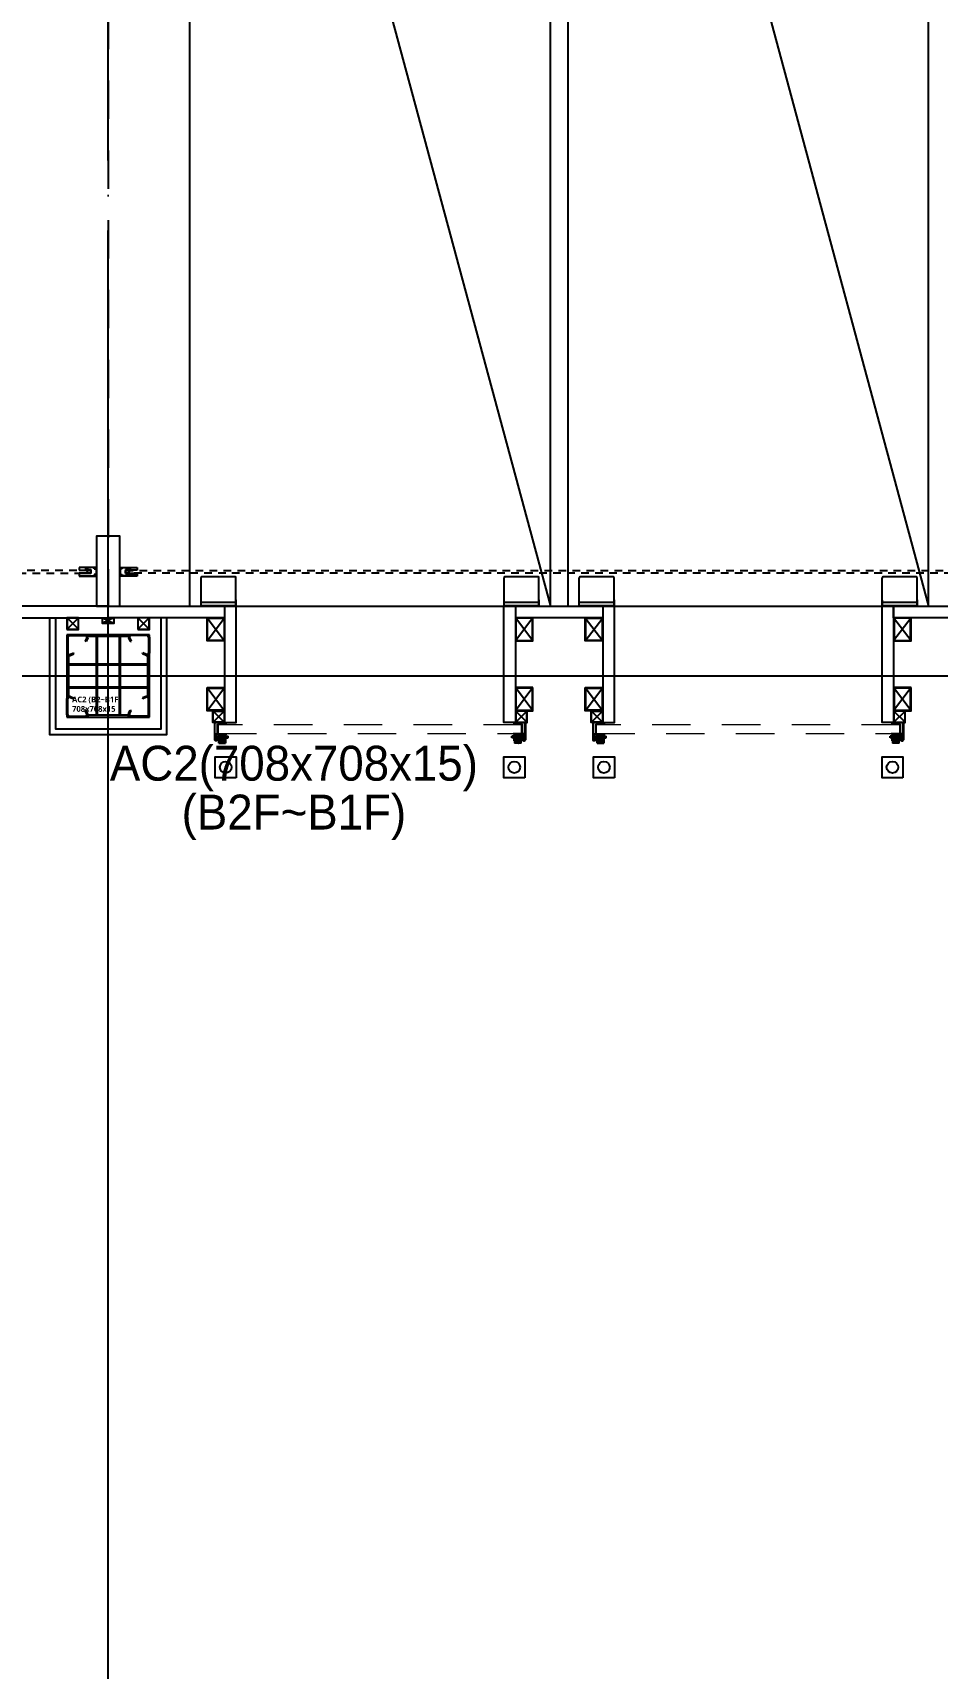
# Model space of a CAD drawing. Header units: millimetres. Extents: x -47382 to 204618, y -51045 to 127155.
# Drawn here: x 57352 to 65125, y 42839 to 56900 of the extents above; entities that cross this region are included whole.
import ezdxf
from ezdxf.enums import TextEntityAlignment as Align

# ---------------------------------------------------------------- set-up
doc = ezdxf.new("R2010")
doc.units = ezdxf.units.MM
doc.header["$LTSCALE"] = 300
doc.header["$MEASUREMENT"] = 0
doc.linetypes.add('CEN', pattern=[62, 60, -1, 0, -1])
doc.linetypes.add('HID', pattern=[2, 1.1, -0.9])
doc.layers.get('0').update_dxf_attribs({"linetype": 'CONTINUOUS'})
doc.layers.get('Defpoints').update_dxf_attribs({"color": 153, "linetype": 'CONTINUOUS'})
for name, color, linetype in [('A-FLOR-GW', 6, 'CONTINUOUS'), ('A-FLOR-STUD', 9, 'CONTINUOUS'), ('A-ST-AXIS-CEN', 252, 'CEN'), ('A-ST-COL', 2, 'CONTINUOUS'), ('A-볼라드', 8, 'CONTINUOUS'), ('AA-CJ', 4, 'HID'), ('AA-PARK-CAR4(B)', 5, 'CONTINUOUS'), ('Bound', 9, 'CONTINUOUS'), ('OVERHEAD DOOR - 1', 4, 'HID'), ('XREF-PLAN$0$A-STEEL', 7, 'CONTINUOUS'), ('갈바륨 V-115', 141, 'CONTINUOUS'), ('방화셔터', 11, 'HID'), ('저온단열', 160, 'CONTINUOUS'), ('충돌방지대 OUT', 8, 'CONTINUOUS')]:
    doc.layers.add(name, color=color, linetype=linetype)
doc.layers.add('Defpoint', color=161, linetype='CONTINUOUS', plot=False)
doc.styles.add('SH_대대리576', font='NanumGothicBold.ttf')
doc.styles.add('돋움', font='')
doc.styles.get('돋움').set_extended_font_data('Dotum')

# ---------------------------------------------------------------- blocks, each defined once
blk = doc.blocks.new('A$C5CEC2CC2')
at = {"layer": 'A-FLOR-GW', "elevation": -103000}
blk.add_lwpolyline([(11000, 1706), (10000, 1706), (10000, 1606), (11000, 1606)], dxfattribs=at)
blk = doc.blocks.new('A$C80a19149')
at = {"layer": 'A-FLOR-STUD'}
for p, q in [((2, 98), (48, 2)), ((2, 2), (48, 98))]:
    blk.add_line(p, q, dxfattribs=at)
for points in [[(0, 100), (50, 100), (50, 0), (0, 0)], [(2, 98), (48, 98), (48, 2), (2, 2)]]:
    blk.add_lwpolyline(points, close=True, dxfattribs=at)
blk = doc.blocks.new('XREF-PLAN$0$각-100X100')
at = {"layer": 'XREF-PLAN$0$A-STEEL', "color": 1}
for p, q in [((-47.7, -47.7), (47.7, 47.7)), ((-47.7, 47.7), (47.7, -47.7))]:
    blk.add_line(p, q, dxfattribs=at)
at = {"layer": 'XREF-PLAN$0$A-STEEL'}
blk.add_lwpolyline([(-50, -50), (50, -50), (50, 50), (-50, 50)], close=True, dxfattribs=at)
at = {"layer": 'XREF-PLAN$0$A-STEEL', "color": 8}
blk.add_lwpolyline([(-47.7, -47.7), (47.7, -47.7), (47.7, 47.7), (-47.7, 47.7)], close=True, dxfattribs=at)
blk = doc.blocks.new('_P대형')
at = {"layer": 'AA-PARK-CAR4(B)'}
blk.add_line((-150, -1500), (-3250, -13000), dxfattribs=at)
blk.add_lwpolyline([(-150, -1500), (-150, -13000), (-3250, -13000), (-3250, -1500)], close=True, dxfattribs=at)
blk = doc.blocks.new('b1')
at = {"layer": 'A-볼라드'}
blk.add_lwpolyline([(0, 180), (180, 180), (180, 0), (0, 0), (0, 180)], dxfattribs=at)
blk.add_circle((90, 90), 50, dxfattribs=at)
blk = doc.blocks.new('각-100X100')
at = {"layer": 'A-FLOR-STUD'}
for p, q in [((-47.7, -47.7), (47.7, 47.7)), ((-47.7, 47.7), (47.7, -47.7))]:
    blk.add_line(p, q, dxfattribs=at)
for points in [[(-50, -50), (50, -50), (50, 50), (-50, 50)], [(-47.7, -47.7), (47.7, -47.7), (47.7, 47.7), (-47.7, 47.7)]]:
    blk.add_lwpolyline(points, close=True, dxfattribs=at)
blk = doc.blocks.new('각-150X200')
at = {"layer": 'A-FLOR-STUD'}
for p, q in [((75, 100), (-75, -100)), ((75, -100), (-75, 100))]:
    blk.add_line(p, q, dxfattribs=at)
for points in [[(75, 100), (-75, 100), (-75, -100), (75, -100)], [(70.5, 95.5), (-70.5, 95.5), (-70.5, -95.5), (70.5, -95.5)]]:
    blk.add_lwpolyline(points, close=True, dxfattribs=at)
blk = doc.blocks.new('A$C53E97F43')
at = {"layer": '방화셔터'}
for p, q in [((0, 64), (0, 65)), ((0, 64), (0, 65)), ((0, 11), (0, 10)), ((0, 11), (0, 10)), ((20, 62), (20, 64)), ((20, 13), (20, 11)), ((79, 20), (82, 20)), ((79, 20), (80, 18)), ((80, 18), (79, 18)), ((79, 18), (80, 16)), ((80, 16), (79, 16)), ((79, 16), (80, 14)), ((80, 14), (79, 14)), ((79, 14), (80, 12)), ((80, 12), (79, 12)), ((79, 12), (80, 10)), ((89, 10), (80, 10)), ((82, 12), (82, 18)), ((82, 18), (87, 18)), ((87, 12), (82, 12)), ((87, 12), (87, 18)), ((88, 20), (90, 20)), ((90, 20), (89, 18)), ((89, 18), (90, 18)), ((90, 18), (89, 16)), ((89, 16), (90, 16)), ((90, 16), (89, 14)), ((89, 14), (90, 14)), ((90, 14), (89, 12)), ((89, 12), (90, 12)), ((90, 12), (89, 10))]:
    blk.add_line(p, q, dxfattribs=at)
for points in [[(0, 10), (10, 10), (10, 0), (150, 0), (150, 25), (90, 25), (90, 10), (80, 10), (80, 20), (50, 20), (50, 50), (150, 50), (150, 75), (10, 75), (10, 65), (0, 65)], [(0, 11), (11, 11), (11, 2), (148, 2), (148, 24), (91, 24), (91, 9), (78, 9), (78, 19), (48, 19), (48, 52), (148, 52), (148, 74), (11, 74), (11, 64), (0, 64)], [(20, 11), (20, 11), (0, 11), (0, 64), (20, 64)], [(20, 13), (2, 13), (2, 62), (20, 62)]]:
    blk.add_lwpolyline(points, dxfattribs=at)
for centre, radius, start, end in [((75, 41), 2, 39.9712, 180), ((74, 41), 0.5, 180, 0), ((75, 41), 1, 49.239, 180), ((48, 21), 35.2, 358.1243, 36.6903), ((47, 16), 40, 5.838, 42.0129), ((82, 20), 0.5, 180, 0), ((87, 20), 0.5, 180, 0)]:
    blk.add_arc(centre, radius, start, end, dxfattribs=at)
blk = doc.blocks.new('저온1 방셔터')
at = {"layer": '방화셔터', "linetype": 'HID', "ltscale": 0.2}
for p, q in [((10550, 12, 103000), (-150, 12)), ((10550, -13, 103000), (10550, 12, 103000)), ((-150, -13), (10550, -13, 103000))]:
    blk.add_line(p, q, dxfattribs=at)
at = {"layer": '방화셔터', "rotation": 180}
blk.add_blockref('A$C53E97F43', (10600, 38, 103000), dxfattribs=at)
blk = doc.blocks.new('AC2 (b2~b1f)')
for points in [[(199, 728), (549, 728), (549, 713), (199, 713)], [(20, 549), (20, 199), (35, 199), (35, 549)], [(728, 199), (728, 549), (713, 549), (713, 199)], [(199, 20), (549, 20), (549, 35), (199, 35)]]:
    blk.add_hatch(color=9).paths.add_polyline_path(points)
for p, q in [((270, 713), (270, 35)), ((279, 713), (279, 35)), ((469, 713), (469, 35)), ((478, 713), (478, 35)), ((35, 478), (713, 478)), ((35, 469), (713, 469)), ((35, 279), (713, 279)), ((35, 270), (713, 270))]:
    blk.add_line(p, q)
at = {"color": 8, "linetype": 'Continuous'}
for points in [[(199, 728), (549, 728), (549, 713), (199, 713)], [(20, 549), (20, 199), (35, 199), (35, 549)], [(728, 199), (728, 549), (713, 549), (713, 199)], [(199, 20), (549, 20), (549, 35), (199, 35)]]:
    blk.add_lwpolyline(points, close=True, dxfattribs=at)
at = {"layer": 'A-ST-COL'}
for p, q in [((20, 708), (20, 569)), ((28, 708), (28, 569)), ((40, 728), (179, 728)), ((40, 720), (179, 720)), ((190, 704), (177, 673)), ((558, 704), (571, 673)), ((708, 728), (569, 728)), ((708, 720), (569, 720)), ((720, 708), (720, 569)), ((728, 708), (728, 569)), ((44, 558), (75, 571)), ((47, 550), (78, 563)), ((78, 563), (75, 571)), ((185, 670), (177, 673)), ((198, 701), (185, 670)), ((550, 701), (563, 670)), ((563, 670), (571, 673)), ((670, 563), (673, 571)), ((701, 550), (670, 563)), ((704, 558), (673, 571)), ((20, 40), (20, 179)), ((28, 40), (28, 179)), ((44, 190), (75, 177)), ((47, 198), (78, 185)), ((78, 185), (75, 177)), ((701, 198), (670, 185)), ((670, 185), (673, 177)), ((704, 190), (673, 177)), ((720, 40), (720, 179)), ((728, 40), (728, 179)), ((40, 28), (179, 28)), ((40, 20), (179, 20)), ((185, 78), (177, 75)), ((190, 44), (177, 75)), ((198, 47), (185, 78)), ((550, 47), (563, 78)), ((558, 44), (571, 75)), ((563, 78), (571, 75)), ((708, 28), (569, 28)), ((708, 20), (569, 20))]:
    blk.add_line(p, q, dxfattribs=at)
for centre, radius, start, end in [((40, 708), 20, 90, 180), ((40, 708), 12, 90, 180), ((179, 708), 20, 340, 90), ((179, 708), 12, 340, 90), ((569, 708), 20, 90, 200), ((569, 708), 12, 90, 200), ((708, 708), 20, 0, 90), ((708, 708), 12, 0, 90), ((40, 569), 20, 180, 290), ((40, 569), 12, 180, 290), ((708, 569), 20, 250, 0), ((708, 569), 12, 250, 0), ((40, 179), 20, 70, 180), ((40, 179), 12, 70, 180), ((708, 179), 20, 0, 110), ((708, 179), 12, 0, 110), ((40, 40), 20, 180, 270), ((40, 40), 12, 180, 270), ((179, 40), 20, 270, 20), ((179, 40), 12, 270, 20), ((569, 40), 20, 160, 270), ((569, 40), 12, 160, 270), ((708, 40), 20, 270, 0), ((708, 40), 12, 270, 0)]:
    blk.add_arc(centre, radius, start, end, dxfattribs=at)
at = {"layer": 'Bound', "color": 9, "linetype": 'Continuous'}
for p, q in [((728, 728), (20, 728)), ((20, 728), (20, 20)), ((728, 20), (728, 728)), ((20, 20), (728, 20))]:
    blk.add_line(p, q, dxfattribs=at)
at = {"layer": 'Defpoint'}
for p, q in [((374, 0), (374, 748)), ((0, 374), (748, 374))]:
    blk.add_line(p, q, dxfattribs=at)
at = {"layer": 'Defpoint', "linetype": 'Continuous', "style": 'SH_대대리576'}
for s, p in [('AC2 (B2~B1F)', (64, 171)), ('708x708x15', (64, 90))]:
    blk.add_text(s, height=50, dxfattribs=at).set_placement(p, align=Align.MIDDLE_LEFT)
blk = doc.blocks.new('ACT 지하2층구조평면도')
blk.add_blockref('AC2 (b2~b1f)', (105008, 102042))

msp = doc.modelspace()

# ---------------------------------------------------------------- linework, layer by layer
at = {"layer": 'A-FLOR-GW'}
for points in [[(57900, 51971), (58100, 51971), (58100, 52571), (57900, 52571)], [(59000, 50971), (59100, 50971), (59100, 51971), (59000, 51971)], [(61500, 50971), (61400, 50971), (61400, 51971), (61500, 51971)], [(62250, 50971), (62350, 50971), (62350, 51971), (62250, 51971)], [(64750, 50971), (64650, 50971), (64650, 51971), (64750, 51971)]]:
    msp.add_lwpolyline(points, close=True, dxfattribs=at)
for points in [[(58000, 51971), (59000, 51971), (59000, 51871), (58000, 51871)], [(61500, 51971), (62250, 51971), (62250, 51871), (61500, 51871)], [(65500, 51871), (64750, 51871), (64750, 51971), (65500, 51971)]]:
    msp.add_lwpolyline(points, dxfattribs=at)
at = {"layer": 'A-FLOR-STUD'}
for p, q in [((58917, 50822), (58917, 50907)), ((58940, 50872), (58940, 50955)), ((58940, 50955), (59021, 50955)), ((58944, 50875), (58944, 50951)), ((58945, 50875), (58945, 50951)), ((59021, 50955), (59021, 50951)), ((61560, 50955), (61479, 50955)), ((61479, 50955), (61479, 50951)), ((61555, 50875), (61555, 50951)), ((61556, 50875), (61556, 50951)), ((61560, 50872), (61560, 50955)), ((61583, 50822), (61583, 50907)), ((62167, 50822), (62167, 50907)), ((62190, 50872), (62190, 50955)), ((62190, 50955), (62271, 50955)), ((62194, 50875), (62194, 50951)), ((62195, 50875), (62195, 50951)), ((62271, 50955), (62271, 50951)), ((64810, 50955), (64729, 50955)), ((64729, 50955), (64729, 50951)), ((64805, 50875), (64805, 50951)), ((64806, 50875), (64806, 50951)), ((64810, 50872), (64810, 50955)), ((64833, 50822), (64833, 50907)), ((58922, 50822), (58922, 50864)), ((58932, 50822), (58932, 50864)), ((58932, 50853), (58945, 50853)), ((58932, 50838), (58945, 50838)), ((58940, 50872), (59021, 50872)), ((58945, 50853), (59015, 50853)), ((58945, 50838), (59015, 50838)), ((58945, 50836), (59015, 50836)), ((58956, 50836), (58949, 50836)), ((58949, 50813), (58949, 50835)), ((58949, 50813), (58961, 50813)), ((58949, 50813), (58949, 50812)), ((58949, 50812), (58961, 50812)), ((58952, 50855), (58952, 50870)), ((58952, 50792), (58952, 50812)), ((58952, 50792), (59009, 50792)), ((58966, 50858), (58960, 50858)), ((58960, 50858), (58960, 50855)), ((58960, 50812), (58960, 50802)), ((58966, 50802), (58960, 50802)), ((58966, 50858), (58961, 50858)), ((58961, 50858), (58961, 50855)), ((58961, 50825), (58961, 50812)), ((58961, 50825), (58961, 50812)), ((58961, 50812), (58961, 50802)), ((58961, 50802), (58966, 50802)), ((58965, 50825), (58965, 50812)), ((58965, 50825), (58965, 50812)), ((58965, 50813), (58975, 50813)), ((58965, 50812), (58975, 50812)), ((58966, 50858), (58966, 50855)), ((58966, 50858), (58966, 50855)), ((58966, 50812), (58966, 50802)), ((58966, 50812), (58966, 50802)), ((58975, 50812), (58975, 50820)), ((58975, 50819), (58975, 50793)), ((58976, 50792), (58984, 50792)), ((58985, 50819), (58985, 50793)), ((58986, 50812), (58986, 50820)), ((58986, 50813), (58995, 50813)), ((58986, 50812), (58995, 50812)), ((59000, 50858), (58994, 50858)), ((58994, 50858), (58994, 50855)), ((58994, 50812), (58994, 50802)), ((59000, 50802), (58994, 50802)), ((59000, 50858), (58995, 50858)), ((58995, 50858), (58995, 50855)), ((58995, 50825), (58995, 50812)), ((58995, 50825), (58995, 50812)), ((58995, 50812), (58995, 50802)), ((58995, 50802), (59000, 50802)), ((58999, 50825), (58999, 50812)), ((58999, 50825), (58999, 50812)), ((58999, 50813), (59012, 50813)), ((58999, 50812), (59012, 50812)), ((59000, 50858), (59000, 50855)), ((59000, 50858), (59000, 50855)), ((59000, 50812), (59000, 50802)), ((59000, 50812), (59000, 50802)), ((59005, 50836), (59011, 50836)), ((59009, 50870), (59009, 50855)), ((59009, 50812), (59009, 50792)), ((59012, 50813), (59012, 50835)), ((59012, 50813), (59012, 50812)), ((59015, 50853), (59031, 50853)), ((59015, 50838), (59031, 50838)), ((59021, 50872), (59021, 50875)), ((59031, 50838), (59031, 50853)), ((61469, 50838), (61469, 50853)), ((61485, 50853), (61469, 50853)), ((61485, 50838), (61469, 50838)), ((61479, 50872), (61479, 50875)), ((61560, 50872), (61479, 50872)), ((61555, 50853), (61485, 50853)), ((61555, 50838), (61485, 50838)), ((61555, 50836), (61485, 50836)), ((61488, 50813), (61488, 50835)), ((61501, 50813), (61488, 50813)), ((61488, 50813), (61488, 50812)), ((61501, 50812), (61488, 50812)), ((61495, 50836), (61489, 50836)), ((61491, 50870), (61491, 50855)), ((61491, 50812), (61491, 50792)), ((61548, 50792), (61491, 50792)), ((61500, 50858), (61506, 50858)), ((61500, 50858), (61505, 50858)), ((61500, 50858), (61500, 50855)), ((61500, 50858), (61500, 50855)), ((61500, 50812), (61500, 50802)), ((61500, 50812), (61500, 50802)), ((61505, 50802), (61500, 50802)), ((61500, 50802), (61506, 50802)), ((61501, 50825), (61501, 50812)), ((61501, 50825), (61501, 50812)), ((61505, 50858), (61505, 50855)), ((61505, 50825), (61505, 50812)), ((61505, 50825), (61505, 50812)), ((61514, 50813), (61505, 50813)), ((61505, 50812), (61505, 50802)), ((61514, 50812), (61505, 50812)), ((61506, 50858), (61506, 50855)), ((61506, 50812), (61506, 50802)), ((61514, 50812), (61514, 50820)), ((61515, 50819), (61515, 50793)), ((61524, 50792), (61516, 50792)), ((61525, 50812), (61525, 50820)), ((61525, 50819), (61525, 50793)), ((61535, 50813), (61525, 50813)), ((61535, 50812), (61525, 50812)), ((61534, 50858), (61540, 50858)), ((61534, 50858), (61539, 50858)), ((61534, 50858), (61534, 50855)), ((61534, 50858), (61534, 50855)), ((61534, 50812), (61534, 50802)), ((61534, 50812), (61534, 50802)), ((61539, 50802), (61534, 50802)), ((61534, 50802), (61540, 50802)), ((61535, 50825), (61535, 50812)), ((61535, 50825), (61535, 50812)), ((61539, 50858), (61539, 50855)), ((61539, 50825), (61539, 50812)), ((61539, 50825), (61539, 50812)), ((61551, 50813), (61539, 50813)), ((61551, 50812), (61539, 50812)), ((61539, 50812), (61539, 50802)), ((61540, 50858), (61540, 50855)), ((61540, 50812), (61540, 50802)), ((61544, 50836), (61551, 50836)), ((61548, 50855), (61548, 50870)), ((61548, 50792), (61548, 50812)), ((61551, 50813), (61551, 50835)), ((61551, 50813), (61551, 50812)), ((61568, 50853), (61555, 50853)), ((61568, 50838), (61555, 50838)), ((61568, 50822), (61568, 50864)), ((61578, 50822), (61578, 50864)), ((62172, 50822), (62172, 50864)), ((62182, 50822), (62182, 50864)), ((62182, 50853), (62195, 50853)), ((62182, 50838), (62195, 50838)), ((62190, 50872), (62271, 50872)), ((62195, 50853), (62265, 50853)), ((62195, 50838), (62265, 50838)), ((62195, 50836), (62265, 50836)), ((62206, 50836), (62199, 50836)), ((62199, 50813), (62199, 50835)), ((62199, 50813), (62211, 50813)), ((62199, 50813), (62199, 50812)), ((62199, 50812), (62211, 50812)), ((62202, 50855), (62202, 50870)), ((62202, 50792), (62202, 50812)), ((62202, 50792), (62259, 50792)), ((62216, 50858), (62210, 50858)), ((62210, 50858), (62210, 50855)), ((62210, 50812), (62210, 50802)), ((62216, 50802), (62210, 50802)), ((62216, 50858), (62211, 50858)), ((62211, 50858), (62211, 50855)), ((62211, 50825), (62211, 50812)), ((62211, 50825), (62211, 50812)), ((62211, 50812), (62211, 50802)), ((62211, 50802), (62216, 50802)), ((62215, 50825), (62215, 50812)), ((62215, 50825), (62215, 50812)), ((62215, 50813), (62225, 50813)), ((62215, 50812), (62225, 50812)), ((62216, 50858), (62216, 50855)), ((62216, 50858), (62216, 50855)), ((62216, 50812), (62216, 50802)), ((62216, 50812), (62216, 50802)), ((62225, 50812), (62225, 50820)), ((62225, 50819), (62225, 50793)), ((62226, 50792), (62234, 50792)), ((62235, 50819), (62235, 50793)), ((62236, 50812), (62236, 50820)), ((62236, 50813), (62245, 50813)), ((62236, 50812), (62245, 50812)), ((62250, 50858), (62244, 50858)), ((62244, 50858), (62244, 50855)), ((62244, 50812), (62244, 50802)), ((62250, 50802), (62244, 50802)), ((62250, 50858), (62245, 50858)), ((62245, 50858), (62245, 50855)), ((62245, 50825), (62245, 50812)), ((62245, 50825), (62245, 50812)), ((62245, 50812), (62245, 50802)), ((62245, 50802), (62250, 50802)), ((62249, 50825), (62249, 50812)), ((62249, 50825), (62249, 50812)), ((62249, 50813), (62262, 50813)), ((62249, 50812), (62262, 50812)), ((62250, 50858), (62250, 50855)), ((62250, 50858), (62250, 50855)), ((62250, 50812), (62250, 50802)), ((62250, 50812), (62250, 50802)), ((62255, 50836), (62261, 50836)), ((62259, 50870), (62259, 50855)), ((62259, 50812), (62259, 50792)), ((62262, 50813), (62262, 50835)), ((62262, 50813), (62262, 50812)), ((62265, 50853), (62281, 50853)), ((62265, 50838), (62281, 50838)), ((62271, 50872), (62271, 50875)), ((62281, 50838), (62281, 50853)), ((64719, 50838), (64719, 50853)), ((64735, 50853), (64719, 50853)), ((64735, 50838), (64719, 50838)), ((64729, 50872), (64729, 50875)), ((64810, 50872), (64729, 50872)), ((64805, 50853), (64735, 50853)), ((64805, 50838), (64735, 50838)), ((64805, 50836), (64735, 50836)), ((64738, 50813), (64738, 50835)), ((64751, 50813), (64738, 50813)), ((64738, 50813), (64738, 50812)), ((64751, 50812), (64738, 50812)), ((64745, 50836), (64739, 50836)), ((64741, 50870), (64741, 50855)), ((64741, 50812), (64741, 50792)), ((64798, 50792), (64741, 50792)), ((64750, 50858), (64756, 50858)), ((64750, 50858), (64755, 50858)), ((64750, 50858), (64750, 50855)), ((64750, 50858), (64750, 50855)), ((64750, 50812), (64750, 50802)), ((64750, 50812), (64750, 50802)), ((64755, 50802), (64750, 50802)), ((64750, 50802), (64756, 50802)), ((64751, 50825), (64751, 50812)), ((64751, 50825), (64751, 50812)), ((64755, 50858), (64755, 50855)), ((64755, 50825), (64755, 50812)), ((64755, 50825), (64755, 50812)), ((64764, 50813), (64755, 50813)), ((64755, 50812), (64755, 50802)), ((64764, 50812), (64755, 50812)), ((64756, 50858), (64756, 50855)), ((64756, 50812), (64756, 50802)), ((64764, 50812), (64764, 50820)), ((64765, 50819), (64765, 50793)), ((64774, 50792), (64766, 50792)), ((64775, 50812), (64775, 50820)), ((64775, 50819), (64775, 50793)), ((64785, 50813), (64775, 50813)), ((64785, 50812), (64775, 50812)), ((64784, 50858), (64790, 50858)), ((64784, 50858), (64789, 50858)), ((64784, 50858), (64784, 50855)), ((64784, 50858), (64784, 50855)), ((64784, 50812), (64784, 50802)), ((64784, 50812), (64784, 50802)), ((64789, 50802), (64784, 50802)), ((64784, 50802), (64790, 50802)), ((64785, 50825), (64785, 50812)), ((64785, 50825), (64785, 50812)), ((64789, 50858), (64789, 50855)), ((64789, 50825), (64789, 50812)), ((64789, 50825), (64789, 50812)), ((64801, 50813), (64789, 50813)), ((64801, 50812), (64789, 50812)), ((64789, 50812), (64789, 50802)), ((64790, 50858), (64790, 50855)), ((64790, 50812), (64790, 50802)), ((64794, 50836), (64801, 50836)), ((64798, 50855), (64798, 50870)), ((64798, 50792), (64798, 50812)), ((64801, 50813), (64801, 50835)), ((64801, 50813), (64801, 50812)), ((64818, 50853), (64805, 50853)), ((64818, 50838), (64805, 50838)), ((64818, 50822), (64818, 50864)), ((64828, 50822), (64828, 50864))]:
    msp.add_line(p, q, dxfattribs=at)
for points in [[(58917, 50872), (58937, 50872), (58937, 50869), (58920, 50869), (58920, 50823), (58924, 50815), (58930, 50815), (58933, 50822), (58937, 50822), (58932, 50812), (58922, 50812), (58917, 50822), (58917, 50970), (58953, 50970), (58953, 50971), (58915, 50971), (58915, 50822), (58917, 50822)], [(61583, 50872), (61563, 50872), (61563, 50869), (61580, 50869), (61580, 50823), (61576, 50815), (61570, 50815), (61567, 50822), (61563, 50822), (61568, 50812), (61578, 50812), (61583, 50822), (61583, 50970), (61547, 50970), (61547, 50971), (61585, 50971), (61585, 50822), (61583, 50822)], [(62167, 50872), (62187, 50872), (62187, 50869), (62170, 50869), (62170, 50823), (62174, 50815), (62180, 50815), (62183, 50822), (62187, 50822), (62182, 50812), (62172, 50812), (62167, 50822), (62167, 50970), (62203, 50970), (62203, 50971), (62165, 50971), (62165, 50822), (62167, 50822)], [(64833, 50872), (64813, 50872), (64813, 50869), (64830, 50869), (64830, 50823), (64826, 50815), (64820, 50815), (64817, 50822), (64813, 50822), (64818, 50812), (64828, 50812), (64833, 50822), (64833, 50970), (64797, 50970), (64797, 50971), (64835, 50971), (64835, 50822), (64833, 50822)], [(58945, 50872), (58945, 50870), (59015, 50870), (59015, 50872)], [(58945, 50855), (59015, 50855)], [(61555, 50872), (61555, 50870), (61485, 50870), (61485, 50872)], [(61555, 50855), (61485, 50855)], [(62195, 50872), (62195, 50870), (62265, 50870), (62265, 50872)], [(62195, 50855), (62265, 50855)], [(64805, 50872), (64805, 50870), (64735, 50870), (64735, 50872)], [(64805, 50855), (64735, 50855)]]:
    msp.add_lwpolyline(points, dxfattribs=at)
for centre, radius in [((58980, 50827), 9), ((58980, 50827), 8.5), ((61520, 50827), 9), ((61520, 50827), 8.5), ((62230, 50827), 9), ((62230, 50827), 8.5), ((64770, 50827), 9), ((64770, 50827), 8.5)]:
    msp.add_circle(centre, radius, dxfattribs=at)
for centre, radius, start, end in [((58927, 50864), 5, 0, 180), ((58927, 50822), 5, 180, 0), ((59080, 50846), 135, 176.0638, 183.9362), ((58950, 50835), 1, 104.0969, 180), ((58963, 50825), 1.8, 90, 180), ((58963, 50825), 2, 90, 180), ((58963, 50825), 2, 0, 90), ((58963, 50825), 1.8, 0, 90), ((58976, 50793), 1, 180, 270), ((58984, 50793), 1, 270, 0), ((58997, 50825), 2, 90, 180), ((58997, 50825), 1.8, 90, 180), ((58997, 50825), 1.8, 0, 90), ((58997, 50825), 2, 0, 90), ((59011, 50835), 1, 0, 75.9031), ((58881, 50846), 135, 356.0638, 3.9362), ((61619, 50846), 135, 176.0638, 183.9362), ((61489, 50835), 1, 104.0969, 180), ((61503, 50825), 1.8, 90, 180), ((61503, 50825), 2, 90, 180), ((61503, 50825), 2, 0, 90), ((61503, 50825), 1.8, 0, 90), ((61516, 50793), 1, 180, 270), ((61524, 50793), 1, 270, 0), ((61537, 50825), 2, 90, 180), ((61537, 50825), 1.8, 90, 180), ((61537, 50825), 1.8, 0, 90), ((61537, 50825), 2, 0, 90), ((61550, 50835), 1, 0, 75.9031), ((61420, 50846), 135, 356.0638, 3.9362), ((61573, 50864), 5, 0, 180), ((61573, 50822), 5, 180, 0), ((62177, 50864), 5, 0, 180), ((62177, 50822), 5, 180, 0), ((62330, 50846), 135, 176.0638, 183.9362), ((62200, 50835), 1, 104.0969, 180), ((62213, 50825), 1.8, 90, 180), ((62213, 50825), 2, 90, 180), ((62213, 50825), 2, 0, 90), ((62213, 50825), 1.8, 0, 90), ((62226, 50793), 1, 180, 270), ((62234, 50793), 1, 270, 0), ((62247, 50825), 2, 90, 180), ((62247, 50825), 1.8, 90, 180), ((62247, 50825), 1.8, 0, 90), ((62247, 50825), 2, 0, 90), ((62261, 50835), 1, 0, 75.9031), ((62131, 50846), 135, 356.0638, 3.9362), ((64869, 50846), 135, 176.0638, 183.9362), ((64739, 50835), 1, 104.0969, 180), ((64753, 50825), 1.8, 90, 180), ((64753, 50825), 2, 90, 180), ((64753, 50825), 2, 0, 90), ((64753, 50825), 1.8, 0, 90), ((64766, 50793), 1, 180, 270), ((64774, 50793), 1, 270, 0), ((64787, 50825), 2, 90, 180), ((64787, 50825), 1.8, 90, 180), ((64787, 50825), 1.8, 0, 90), ((64787, 50825), 2, 0, 90), ((64800, 50835), 1, 0, 75.9031), ((64670, 50846), 135, 356.0638, 3.9362), ((64823, 50864), 5, 0, 180), ((64823, 50822), 5, 180, 0)]:
    msp.add_arc(centre, radius, start, end, dxfattribs=at)
at = {"layer": 'A-ST-AXIS-CEN'}
for p, q in [((58000, 0), (58000, 99371)), ((0, 51371), (142000, 51371))]:
    msp.add_line(p, q, dxfattribs=at)
at = {"layer": 'AA-CJ'}
msp.add_line((58000, 62489), (58000, 51971), dxfattribs=at)
at = {"layer": 'OVERHEAD DOOR - 1', "lineweight": 0}
for p, q in [((61555, 50951), (58945, 50951)), ((64805, 50951), (62195, 50951)), ((58945, 50875), (61555, 50875)), ((62195, 50875), (64805, 50875))]:
    msp.add_line(p, q, dxfattribs=at)
at = {"layer": '갈바륨 V-115'}
msp.add_lwpolyline([(57496, 51871), (57496, 50867), (58504, 50867), (58504, 51871)], dxfattribs=at)
at = {"layer": '저온단열'}
msp.add_lwpolyline([(57546, 51871), (57546, 50917), (58454, 50917), (58454, 51871)], dxfattribs=at)
at = {"layer": '충돌방지대 OUT'}
for p, q in [((58798, 51973), (58798, 52215)), ((59090, 52223), (58806, 52223)), ((59098, 51973), (59098, 52215)), ((61402, 51973), (61402, 52215)), ((61694, 52223), (61410, 52223)), ((61702, 51973), (61702, 52215)), ((62048, 51973), (62048, 52215)), ((62340, 52223), (62056, 52223)), ((62348, 51973), (62348, 52215)), ((64652, 51973), (64652, 52215)), ((64944, 52223), (64660, 52223)), ((64952, 51973), (64952, 52215)), ((59098, 52003), (58798, 52003)), ((61702, 52003), (61402, 52003)), ((62348, 52003), (62048, 52003)), ((64952, 52003), (64652, 52003))]:
    msp.add_line(p, q, dxfattribs=at)
for points in [[(58798, 52023), (58796, 52023), (58796, 51971), (59100, 51971), (59100, 52023), (59098, 52023), (59098, 51973), (58798, 51973)], [(61402, 52023), (61400, 52023), (61400, 51971), (61704, 51971), (61704, 52023), (61702, 52023), (61702, 51973), (61402, 51973)], [(62048, 52023), (62046, 52023), (62046, 51971), (62350, 51971), (62350, 52023), (62348, 52023), (62348, 51973), (62048, 51973)], [(64652, 52023), (64650, 52023), (64650, 51971), (64954, 51971), (64954, 52023), (64952, 52023), (64952, 51973), (64652, 51973)]]:
    msp.add_lwpolyline(points, close=True, dxfattribs=at)
for points in [[(59098, 52003), (59098, 51973), (58798, 51973), (58798, 52003)], [(61702, 52003), (61702, 51973), (61402, 51973), (61402, 52003)], [(62348, 52003), (62348, 51973), (62048, 51973), (62048, 52003)], [(64952, 52003), (64952, 51973), (64652, 51973), (64652, 52003)]]:
    msp.add_lwpolyline(points, dxfattribs=at)
for centre, start, end in [((58806, 52215), 90, 180), ((59090, 52215), 0, 90), ((61410, 52215), 90, 180), ((61694, 52215), 0, 90), ((62056, 52215), 90, 180), ((62340, 52215), 0, 90), ((64660, 52215), 90, 180), ((64944, 52215), 0, 90)]:
    msp.add_arc(centre, 8.33, start, end, dxfattribs=at)

# ---------------------------------------------------------------- block references
for name, p in [('ACT 지하2층구조평면도', (-47382, -51045)), ('저온1 방셔터', (47300, 52266))]:
    msp.add_blockref(name, p)
at = {"lineweight": 0}
msp.add_blockref('A$C5CEC2CC2', (47000, 50265), dxfattribs=at)
at = {"xscale": -1}
msp.add_blockref('저온1 방셔터', (68700, 52266), dxfattribs=at)
at = {"ltscale": 5}
for name, p in [('XREF-PLAN$0$각-100X100', (57696, 51821)), ('XREF-PLAN$0$각-100X100', (58304, 51821)), ('각-150X200', (61575, 51771)), ('각-150X200', (64825, 51771)), ('각-150X200', (61575, 51171)), ('각-150X200', (64825, 51171))]:
    msp.add_blockref(name, p, dxfattribs=at)
at = {"rotation": 269.9999999999999}
msp.add_blockref('A$C80a19149', (57950, 51871), dxfattribs=at)
at = {"ltscale": 5, "extrusion": (0, 0, -1), "zscale": -1}
for p in [(-58925, 51771), (-58925, 51171)]:
    msp.add_blockref('각-150X200', p, dxfattribs=at)
at = {"ltscale": 5, "xscale": -1}
for p in [(62175, 51771), (62175, 51171)]:
    msp.add_blockref('각-150X200', p, dxfattribs=at)
at = {"ltscale": 5, "extrusion": (0, 0, -1), "zscale": -1, "rotation": 180}
msp.add_blockref('각-100X100', (-58950, 51021), dxfattribs=at)
at = {"ltscale": 5, "rotation": 180}
for p in [(61550, 51021), (64800, 51021)]:
    msp.add_blockref('각-100X100', p, dxfattribs=at)
at = {"ltscale": 5, "xscale": -1, "rotation": 180}
msp.add_blockref('각-100X100', (62200, 51021), dxfattribs=at)
at = {"layer": 'A-볼라드', "rotation": 180}
for p in [(59100, 50675), (61580, 50675)]:
    msp.add_blockref('b1', p, dxfattribs=at)
at = {"layer": 'A-볼라드', "extrusion": (0, 0, -1), "xscale": -1, "zscale": -1, "rotation": 180}
for p in [(-62350, 50675), (-64830, 50675)]:
    msp.add_blockref('b1', p, dxfattribs=at)
at = {"layer": 'AA-PARK-CAR4(B)', "xscale": -1}
for p in [(58550, 64971), (61800, 64971)]:
    msp.add_blockref('_P대형', p, dxfattribs=at)

# ---------------------------------------------------------------- texts
at = {"layer": 'Defpoints', "linetype": 'Continuous', "style": '돋움'}
for s, p in [('AC2(708x708x15)', (59596, 50380)), ('(B2F~B1F)', (59596, 49960))]:
    msp.add_text(s, height=300, dxfattribs=at).set_placement(p, align=Align.BOTTOM_CENTER)

doc.saveas('drawing.dxf')
